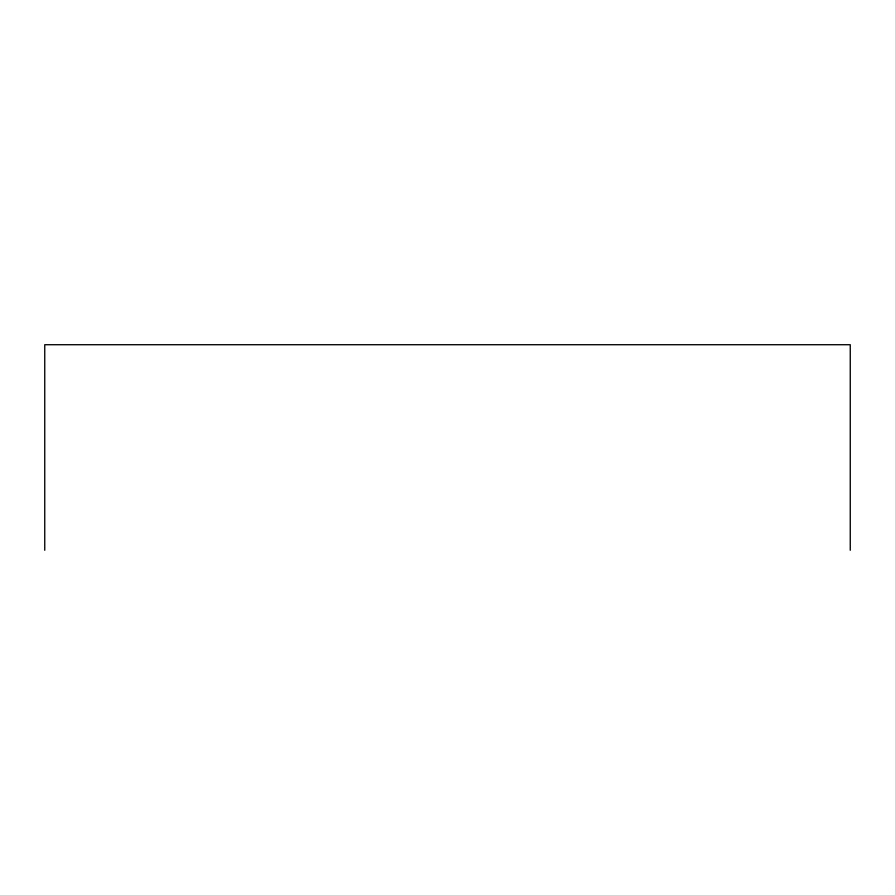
<?xml version="1.0" encoding="UTF-8"?>
<svg xmlns="http://www.w3.org/2000/svg" width="895" height="895" viewBox="0 0 895 895"><rect width="100%" height="100%" fill="white"/><g stroke="black" fill="none" stroke-linecap="round" stroke-linejoin="round"><path stroke-width="1.34" d="M850.25 550.28L850.25 344.72L44.75 344.72L44.75 550.28"/></g></svg>
